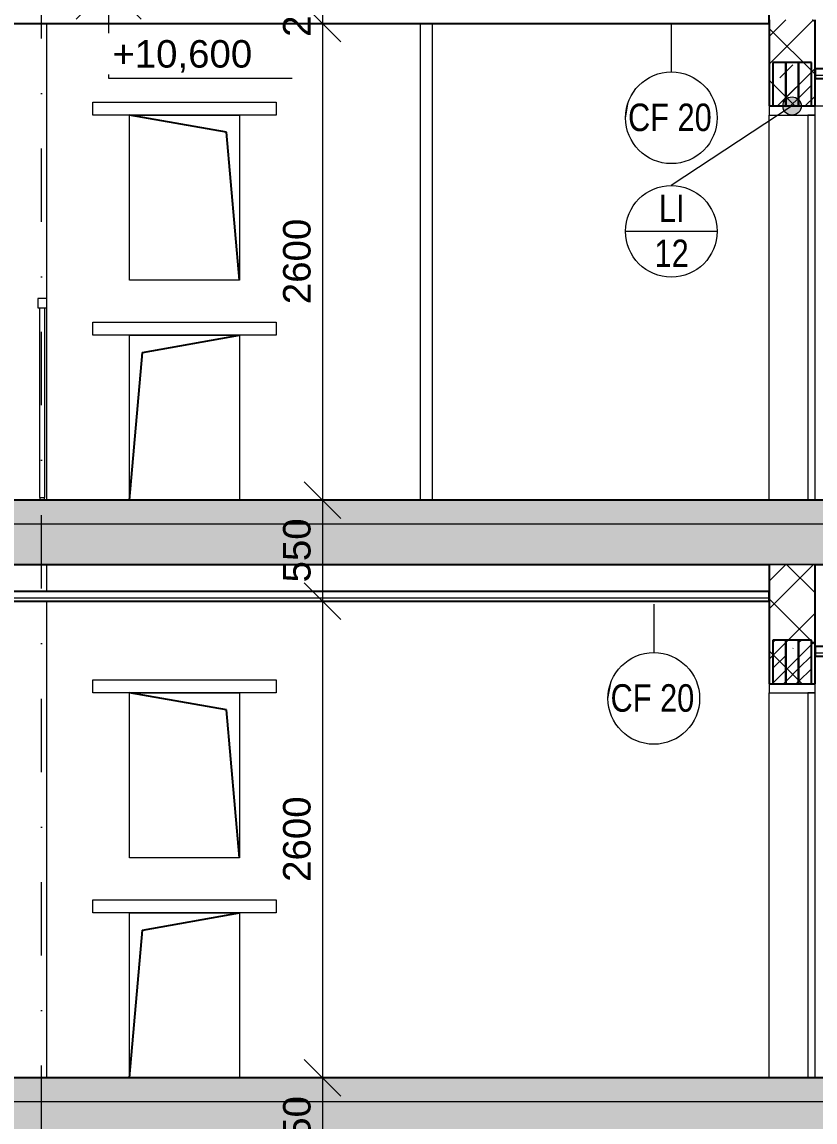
# Model space of a CAD drawing. Header units: millimetres. Extents: x 51291 to 245431, y -8645 to 72638.
# Drawn here: x 99293 to 103619, y 4410 to 10408 of the extents above; entities that cross this region are included whole.
import ezdxf

# ---------------------------------------------------------------- set-up
doc = ezdxf.new("R2010")
doc.units = ezdxf.units.MM
doc.linetypes.add('HA_DashDot_10mm-S3mm', pattern=[1000, 400, -300, 0, -300])
doc.linetypes.add('HA_Dot-S4mm', pattern=[400, 0, -400])
for name, color, linetype, lineweight in [('A-____-____-DIMS', 9, 'Continuous', 5), ('A-____-____-DIMS-100', 9, 'Continuous', 5), ('A-CLNG-____-IDEN', 9, 'Continuous', 9), ('A-CLNG-____-MCUT', 9, 'Continuous', 25), ('A-DETL-GENF-OTLN', 9, 'Continuous', 9), ('A-DOOR-____-MCUT', 9, 'Continuous', 9), ('A-DOOR-____-OTLN', 9, 'Continuous', 9), ('A-DOOR-FRAM-MCUT', 9, 'Continuous', 9), ('A-DOOR-FRAM-OTLN', 9, 'Continuous', 9), ('A-FLOR-____-MCUT', 9, 'Continuous', 25), ('A-FLOR-____-PATT', 9, 'Continuous', 25), ('A-FLOR-HRAL-OTLN', 9, 'Continuous', 9), ('A-FLOR-LEVL-OTLN', 9, 'Continuous', 9), ('A-GENM-____-IDEN', 9, 'Continuous', 9), ('A-GENM-____-MCUT', 9, 'Continuous', 25), ('A-GENM-____-OTLN', 9, 'Continuous', 9), ('A-WALL-____-MCUT', 9, 'Continuous', 25), ('A-WALL-____-PATT', 9, 'Continuous', 25), ('G-____-____-DIMS', 9, 'Continuous', 5), ('I-WALL-____-MCUT', 9, 'Continuous', 25), ('I-WALL-____-OTLN', 9, 'Continuous', 9), ('S-COLS-____-OTLN', 9, 'Continuous', 9), ('S-GRID-____-OTLN', 9, 'Continuous', 5)]:
    doc.layers.add(name, color=color, linetype=linetype, lineweight=lineweight)
doc.styles.add('Arial_1', font='arial.ttf', dxfattribs={"height": 150})
doc.styles.add('Arial_3', font='arial.ttf', dxfattribs={"width": 0.8, "height": 150})
doc.dimstyles.new('Inner_Dimensions', dxfattribs={"dimscale": 304.8, "dimtxt": 153.03891, "dimasz": 0.656168, "dimexe": 0.492126, "dimexo": 0.0625, "dimgap": 0.065617, "dimtad": 1, "dimdec": 0, "dimzin": 0, "dimdsep": 46, "dimtxsty": 'Arial_1', "dimblk1": 'OBLIQUE', "dimblk2": 'OBLIQUE', "dimsah": 1, "dimcen": 0.09, "dimdle": 0.492126, "dimazin": 0, "dimtfac": 1, "dimtdec": 4, "dimtix": 1, "dimtmove": 0, "dimatfit": 3, "dimfxl": 0.492126, "dimfxlon": 1, "dimtvp": 1, "dimtolj": 1, "dimtzin": 0, "dimlwd": 9, "dimlwe": 9, "dimarcsym": 2})
pattern_1 = [(45, (-4372.1, 1865.4), (-212.132, 212.132), []), (45, (-4222.1, 1865.4), (-212.132, 212.132), []), (315, (-4372.11, 1865.4), (141.4214, 141.4214), [])]
pattern_2 = [(45, (-4372.11, 1865.4), (-176.7767, 176.7767), []), (45, (-4301.4, 1865.4), (-176.7767, 176.7767), []), (45, (-4159.98, 1865.4), (-106.066, 247.4874), [100, -50, 3.353, -46.647])]

# ---------------------------------------------------------------- blocks, each defined once
blk = doc.blocks.new('HA_DR_Single_Swing_Solid - In_BJ_900x2100_Vstup-2000316-ŘEZ D-D OBJEKT D')
at = {"layer": 'A-DOOR-____-MCUT', "color": 250}
for p, q in [((12468.2, 3600), (12428.2, 3600)), ((12428.2, 3600), (12428.2, 1500)), ((12468.2, 1500), (12468.2, 3600)), ((12428.2, 1500), (12468.2, 1500))]:
    blk.add_line(p, q, dxfattribs=at)
at = {"layer": 'A-DOOR-FRAM-MCUT', "color": 250}
for p, q in [((12468.2, 3650), (12218.2, 3650)), ((12218.2, 3650), (12218.2, 3600)), ((12218.2, 3600), (12468.2, 3600)), ((12468.2, 3600), (12468.2, 3650))]:
    blk.add_line(p, q, dxfattribs=at)
at = {"layer": 'A-DOOR-FRAM-OTLN', "color": 250}
blk.add_line((12218.2, 1500), (12218.2, 3600), dxfattribs=at)
blk = doc.blocks.new('HA_DR_Single_Swing_Solid - In_BJ_900x2100_Vstup-V25-ŘEZ D-D OBJEKT D')
at = {"layer": 'A-DOOR-____-MCUT', "color": 250}
for p, q in [((12468.2, 9900), (12428.2, 9900)), ((12428.2, 9900), (12428.2, 7800)), ((12468.2, 7800), (12468.2, 9900)), ((12428.2, 7800), (12468.2, 7800))]:
    blk.add_line(p, q, dxfattribs=at)
at = {"layer": 'A-DOOR-FRAM-MCUT', "color": 250}
for p, q in [((12468.2, 9950), (12218.2, 9950)), ((12218.2, 9950), (12218.2, 9900)), ((12218.2, 9900), (12468.2, 9900)), ((12468.2, 9900), (12468.2, 9950))]:
    blk.add_line(p, q, dxfattribs=at)
at = {"layer": 'A-DOOR-FRAM-OTLN', "color": 250}
blk.add_line((12218.2, 7800), (12218.2, 9900), dxfattribs=at)
blk = doc.blocks.new('Railing - 25mm-1395469-ŘEZ D-D OBJEKT D')
at = {"layer": 'A-FLOR-HRAL-OTLN', "color": 250}
for p, q in [((8240.3, 7815.9), (8240.3, 7800)), ((8265.3, 7800), (8265.3, 7815.9))]:
    blk.add_line(p, q, dxfattribs=at)
blk = doc.blocks.new('Railing - 25mm-1973219-ŘEZ D-D OBJEKT D')
at = {"layer": 'A-FLOR-HRAL-OTLN', "color": 250}
for p, q in [((8240.3, 7815.9), (8240.3, 8850)), ((8265.3, 8850), (8265.3, 7815.9)), ((8240.3, 7815.9), (8265.3, 7815.9))]:
    blk.add_line(p, q, dxfattribs=at)
blk = doc.blocks.new('Railing - Railing-1395504-ŘEZ D-D OBJEKT D')
for name in ['Railing - 25mm-1973219-ŘEZ D-D OBJEKT D', 'Railing - 25mm-1395469-ŘEZ D-D OBJEKT D']:
    blk.add_blockref(name, (0, 0))
blk = doc.blocks.new('Top Rail Type - Top Rail_Internal_-1395520-ŘEZ D-D OBJEKT D')
at = {"layer": 'A-FLOR-HRAL-OTLN', "color": 250}
for p, q in [((8278.2, 8900), (8227.8, 8900)), ((8227.8, 8900), (8227.8, 8850)), ((8227.8, 8850), (8278.2, 8850))]:
    blk.add_line(p, q, dxfattribs=at)
blk = doc.blocks.new('TB_Porotherm KP7_1250mm - TB_Porotherm KP7_1250mm-1850971-ŘEZ D-D OBJEKT D')
at = {"layer": 'A-GENM-____-OTLN', "lineweight": 5}
h = blk.add_hatch(dxfattribs=at)
h.set_pattern_fill('FP_27', color=256, style=0, pattern_type=2)
h.set_pattern_definition(pattern_2)
h.paths.add_polyline_path([(12378.2, 6800), (12378.2, 7038), (12308.2, 7038), (12308.2, 6800)])
at = {"layer": 'A-GENM-____-MCUT', "color": 10}
for p, q in [((12378.2, 7038), (12308.2, 7038)), ((12308.2, 7038), (12308.2, 6800)), ((12378.2, 6800), (12378.2, 7038)), ((12308.2, 6800), (12378.2, 6800))]:
    blk.add_line(p, q, dxfattribs=at)
blk = doc.blocks.new('TB_Porotherm KP7_1250mm - TB_Porotherm KP7_1250mm-V33-ŘEZ D-D OBJEKT D')
at = {"layer": 'A-GENM-____-OTLN', "lineweight": 5}
h = blk.add_hatch(dxfattribs=at)
h.set_pattern_fill('FP_27', color=256, style=0, pattern_type=2)
h.set_pattern_definition(pattern_2)
h.paths.add_polyline_path([(12448.2, 6800), (12448.2, 7038), (12378.2, 7038), (12378.2, 6800)])
at = {"layer": 'A-GENM-____-MCUT', "color": 10}
for p, q in [((12448.2, 7038), (12378.2, 7038)), ((12378.2, 7038), (12378.2, 6800)), ((12448.2, 6800), (12448.2, 7038)), ((12378.2, 6800), (12448.2, 6800))]:
    blk.add_line(p, q, dxfattribs=at)
blk = doc.blocks.new('TB_Porotherm KP7_1250mm - TB_Porotherm KP7_1250mm-V34-ŘEZ D-D OBJEKT D')
at = {"layer": 'A-GENM-____-OTLN', "lineweight": 5}
h = blk.add_hatch(dxfattribs=at)
h.set_pattern_fill('FP_27', color=256, style=0, pattern_type=2)
h.set_pattern_definition(pattern_2)
h.paths.add_polyline_path([(12308.2, 6800), (12308.2, 7038), (12238.2, 7038), (12238.2, 6800)])
at = {"layer": 'A-GENM-____-MCUT', "color": 10}
for p, q in [((12308.2, 7038), (12238.2, 7038)), ((12238.2, 7038), (12238.2, 6800)), ((12308.2, 6800), (12308.2, 7038)), ((12238.2, 6800), (12308.2, 6800))]:
    blk.add_line(p, q, dxfattribs=at)
blk = doc.blocks.new('TB_Porotherm KP7_1250mm - TB_Porotherm KP7_1250mm-V45-ŘEZ D-D OBJEKT D')
at = {"layer": 'A-GENM-____-OTLN', "lineweight": 5}
h = blk.add_hatch(dxfattribs=at)
h.set_pattern_fill('FP_27', color=256, style=0, pattern_type=2)
h.set_pattern_definition(pattern_2)
h.paths.add_polyline_path([(12378.2, 9950), (12378.2, 10188), (12308.2, 10188), (12308.2, 9950)])
at = {"layer": 'A-GENM-____-MCUT', "color": 10}
for p, q in [((12378.2, 10188), (12308.2, 10188)), ((12308.2, 10188), (12308.2, 9950)), ((12378.2, 9950), (12378.2, 10188)), ((12308.2, 9950), (12378.2, 9950))]:
    blk.add_line(p, q, dxfattribs=at)
blk = doc.blocks.new('TB_Porotherm KP7_1250mm - TB_Porotherm KP7_1250mm-V46-ŘEZ D-D OBJEKT D')
at = {"layer": 'A-GENM-____-OTLN', "lineweight": 5}
h = blk.add_hatch(dxfattribs=at)
h.set_pattern_fill('FP_27', color=256, style=0, pattern_type=2)
h.set_pattern_definition(pattern_2)
h.paths.add_polyline_path([(12308.2, 9950), (12308.2, 10188), (12238.2, 10188), (12238.2, 9950)])
at = {"layer": 'A-GENM-____-MCUT', "color": 10}
for p, q in [((12308.2, 10188), (12238.2, 10188)), ((12238.2, 10188), (12238.2, 9950)), ((12308.2, 9950), (12308.2, 10188)), ((12238.2, 9950), (12308.2, 9950))]:
    blk.add_line(p, q, dxfattribs=at)
blk = doc.blocks.new('TB_Porotherm KP7_1250mm - TB_Porotherm KP7_1250mm-V47-ŘEZ D-D OBJEKT D')
at = {"layer": 'A-GENM-____-OTLN', "lineweight": 5}
h = blk.add_hatch(dxfattribs=at)
h.set_pattern_fill('FP_27', color=256, style=0, pattern_type=2)
h.set_pattern_definition(pattern_2)
h.paths.add_polyline_path([(12448.2, 9950), (12448.2, 10188), (12378.2, 10188), (12378.2, 9950)])
at = {"layer": 'A-GENM-____-MCUT', "color": 10}
for p, q in [((12448.2, 10188), (12378.2, 10188)), ((12378.2, 10188), (12378.2, 9950)), ((12448.2, 9950), (12448.2, 10188)), ((12378.2, 9950), (12448.2, 9950))]:
    blk.add_line(p, q, dxfattribs=at)
blk = doc.blocks.new('TB_Porotherm KP11_5_1000mm - TB_Porotherm KP11_5_1000mm-V63-ŘEZ D-D OBJEKT D')
at = {"layer": 'A-GENM-____-OTLN', "color": 250}
for p, q in [((8528.2, 6750), (8528.2, 6821)), ((8528.2, 6821), (9528.2, 6821)), ((9528.2, 6821), (9528.2, 6750)), ((9528.2, 6750), (8528.2, 6750))]:
    blk.add_line(p, q, dxfattribs=at)
blk = doc.blocks.new('HA_GM_Opening_Rectangle_WallBased - Default-1967828-ŘEZ D-D OBJEKT D')
at = {"layer": 'A-DETL-GENF-OTLN', "color": 10, "lineweight": 25}
for p, q in [((9257.6, 3506.6), (8728.2, 3600)), ((9328.2, 2700), (9257.6, 3506.6))]:
    blk.add_line(p, q, dxfattribs=at)
blk = doc.blocks.new('HA_GM_Opening_Rectangle_WallBased - Default-1968605-ŘEZ D-D OBJEKT D')
at = {"layer": 'A-DETL-GENF-OTLN', "color": 10, "lineweight": 25}
for p, q in [((8798.7, 2306.6), (9328.2, 2400)), ((8728.2, 1500), (8798.7, 2306.6))]:
    blk.add_line(p, q, dxfattribs=at)
blk = doc.blocks.new('185-01_OBJEKT D_Central_rvt-2-ŘEZ D-D OBJEKT D')
at = {"layer": 'A-FLOR-____-PATT', "lineweight": 5}
h = blk.add_hatch(color=7, dxfattribs=at)
h.paths.add_polyline_path([(8692, 7670), (18733.2, 7670), (18733.2, 7800), (-2236.8, 7800), (-2236.8, 7670), (8412.3, 7670)])
h.paths.add_polyline_path([(21698.2, 7670), (21798.2, 7670), (21798.2, 7800), (20723.2, 7800), (20723.2, 7670), (21558.2, 7670)])
h.paths.add_polyline_path([(20608.2, 7670), (20608.2, 7800), (18848.2, 7800), (18848.2, 7670), (20439.4, 7670)])
h.paths.add_polyline_path([(-2496, 7670), (-2351.8, 7670), (-2351.8, 7800), (-4111.8, 7800), (-4111.8, 7670), (-3614.8, 7670)])
h.paths.add_polyline_path([(-4251.8, 7670), (-4226.8, 7670), (-4226.8, 7800), (-5301.8, 7800), (-5301.8, 7670), (-4733.6, 7670)])
at = {"layer": 'A-FLOR-____-PATT', "lineweight": 9}
for points in [[(-5661.8, 7450), (22158.2, 7450), (22158.2, 7670), (-5661.8, 7670), (-5661.8, 7638.2)], [(9251.4, 4300), (22158.2, 4300), (22158.2, 4520), (-5301.8, 4520), (-5301.8, 4300), (8692, 4300)]]:
    blk.add_hatch(color=254, dxfattribs=at).paths.add_polyline_path(points)
at = {"layer": 'A-FLOR-____-PATT', "lineweight": 5}
blk.add_hatch(color=7, dxfattribs=at).paths.add_polyline_path([(-5301.8, 4520), (21798.2, 4520), (21798.2, 4650), (-5301.8, 4650)])
at = {"layer": 'A-WALL-____-PATT', "lineweight": 5}
h = blk.add_hatch(dxfattribs=at)
h.set_pattern_fill('FP_24', color=8, style=0, pattern_type=2)
h.set_pattern_definition(pattern_1)
h.paths.add_polyline_path([(12468.2, 9950), (12468.2, 10420), (12218.2, 10420), (12218.2, 9950)])
h.paths.add_polyline_path([(12468.2, 10670), (12468.2, 11695.4), (12218.2, 11695.4), (12218.2, 10670)])
h = blk.add_hatch(dxfattribs=at)
h.set_pattern_fill('FP_24', color=8, style=0, pattern_type=2)
h.set_pattern_definition(pattern_1)
h.paths.add_polyline_path([(12468.2, 6800), (12468.2, 7450), (12218.2, 7450), (12218.2, 6800)])
at = {"layer": 'A-CLNG-____-MCUT', "color": 10}
for p, q in [((12218.2, 10400), (12218.2, 10452)), ((4148.3, 10400), (12218.2, 10400)), ((15243.2, 10152), (12468.2, 10152)), ((12468.2, 10152), (12468.2, 10100)), ((12468.2, 10100), (15243.2, 10100)), ((12218.2, 7302), (4148.2, 7302)), ((12218.2, 7250), (12218.2, 7302)), ((4148.2, 7250), (12218.2, 7250)), ((18298.2, 7002), (12468.2, 7002)), ((12468.2, 7002), (12468.2, 6950)), ((12468.2, 6950), (18298.2, 6950))]:
    blk.add_line(p, q, dxfattribs=at)
at = {"layer": 'A-CLNG-____-MCUT', "color": 250, "lineweight": 9}
for p, q in [((15243.2, 10116), (12468.2, 10116)), ((12218.2, 7266), (4148.2, 7266)), ((18298.2, 6966), (12468.2, 6966))]:
    blk.add_line(p, q, dxfattribs=at)
at = {"layer": 'A-FLOR-____-MCUT', "color": 10}
for p, q in [((18733.2, 7800), (-2236.8, 7800)), ((4148.2, 7450), (12218.2, 7450)), ((12468.2, 7450), (21798.2, 7450)), ((20998.2, 4650), (-4501.8, 4650))]:
    blk.add_line(p, q, dxfattribs=at)
at = {"layer": 'A-FLOR-____-MCUT', "color": 250, "lineweight": 9}
for p, q in [((18733.2, 7670), (-2236.8, 7670)), ((12218.2, 7450), (12468.2, 7450)), ((21798.2, 4520), (-5301.8, 4520))]:
    blk.add_line(p, q, dxfattribs=at)
at = {"layer": 'A-WALL-____-MCUT', "color": 250, "lineweight": 9}
blk.add_line((12468.2, 7450), (12218.2, 7450), dxfattribs=at)
at = {"layer": 'I-WALL-____-MCUT', "color": 10}
for p, q in [((12218.2, 10420), (12218.2, 9950)), ((12468.2, 9950), (12468.2, 10420)), ((12218.2, 9950), (12468.2, 9950)), ((12218.2, 7450), (12218.2, 6800)), ((12468.2, 6800), (12468.2, 7450)), ((12218.2, 6800), (12468.2, 6800))]:
    blk.add_line(p, q, dxfattribs=at)
at = {"layer": 'I-WALL-____-OTLN', "color": 250}
for p, q in [((8278.2, 7800), (8278.2, 10400)), ((8728.2, 9000), (8728.2, 9900)), ((8728.2, 9900), (9328.2, 9900)), ((9328.2, 9900), (9328.2, 9000)), ((9328.2, 9000), (8728.2, 9000)), ((8728.2, 7800), (8728.2, 8700)), ((8728.2, 8700), (9328.2, 8700)), ((9328.2, 8700), (9328.2, 7800)), ((8278.2, 7302), (8278.2, 7450)), ((8278.2, 4650), (8278.2, 7250)), ((8728.2, 5850), (8728.2, 6750)), ((8728.2, 6750), (9328.2, 6750)), ((9328.2, 6750), (9328.2, 5850)), ((9328.2, 5850), (8728.2, 5850)), ((8728.2, 4650), (8728.2, 5550)), ((8728.2, 5550), (9328.2, 5550)), ((9328.2, 5550), (9328.2, 4650))]:
    blk.add_line(p, q, dxfattribs=at)
at = {"layer": 'S-COLS-____-OTLN', "color": 250}
for p, q in [((10316.2, 7800), (10316.2, 10400)), ((10380.2, 10400), (10380.2, 7800))]:
    blk.add_line(p, q, dxfattribs=at)
at = {"layer": 'A-DOOR-____-OTLN', "color": 250, "lineweight": 9}
for name, p in [('HA_DR_Single_Swing_Solid - In_BJ_900x2100_Vstup-V25-ŘEZ D-D OBJEKT D', (0, 0)), ('HA_DR_Single_Swing_Solid - In_BJ_900x2100_Vstup-2000316-ŘEZ D-D OBJEKT D', (0, 3150))]:
    blk.add_blockref(name, p, dxfattribs=at)
at = {"layer": 'A-FLOR-HRAL-OTLN', "color": 250, "lineweight": 9}
for name in ['Top Rail Type - Top Rail_Internal_-1395520-ŘEZ D-D OBJEKT D', 'Railing - Railing-1395504-ŘEZ D-D OBJEKT D']:
    blk.add_blockref(name, (0, 0), dxfattribs=at)
at = {"layer": 'A-GENM-____-OTLN', "color": 250, "lineweight": 9}
for name, p in [('TB_Porotherm KP7_1250mm - TB_Porotherm KP7_1250mm-V46-ŘEZ D-D OBJEKT D', (0, 0)), ('TB_Porotherm KP7_1250mm - TB_Porotherm KP7_1250mm-V45-ŘEZ D-D OBJEKT D', (0, 0)), ('TB_Porotherm KP7_1250mm - TB_Porotherm KP7_1250mm-V47-ŘEZ D-D OBJEKT D', (0, 0)), ('TB_Porotherm KP11_5_1000mm - TB_Porotherm KP11_5_1000mm-V63-ŘEZ D-D OBJEKT D', (0, 3150)), ('HA_GM_Opening_Rectangle_WallBased - Default-1967828-ŘEZ D-D OBJEKT D', (0, 6300)), ('TB_Porotherm KP11_5_1000mm - TB_Porotherm KP11_5_1000mm-V63-ŘEZ D-D OBJEKT D', (0, 1950)), ('HA_GM_Opening_Rectangle_WallBased - Default-1968605-ŘEZ D-D OBJEKT D', (0, 6300)), ('TB_Porotherm KP7_1250mm - TB_Porotherm KP7_1250mm-V34-ŘEZ D-D OBJEKT D', (0, 0)), ('TB_Porotherm KP7_1250mm - TB_Porotherm KP7_1250mm-1850971-ŘEZ D-D OBJEKT D', (0, 0)), ('TB_Porotherm KP7_1250mm - TB_Porotherm KP7_1250mm-V33-ŘEZ D-D OBJEKT D', (0, 0)), ('TB_Porotherm KP11_5_1000mm - TB_Porotherm KP11_5_1000mm-V63-ŘEZ D-D OBJEKT D', (0, 0)), ('HA_GM_Opening_Rectangle_WallBased - Default-1967828-ŘEZ D-D OBJEKT D', (0, 3150)), ('TB_Porotherm KP11_5_1000mm - TB_Porotherm KP11_5_1000mm-V63-ŘEZ D-D OBJEKT D', (0, -1200)), ('HA_GM_Opening_Rectangle_WallBased - Default-1968605-ŘEZ D-D OBJEKT D', (0, 3150))]:
    blk.add_blockref(name, p, dxfattribs=at)
blk = doc.blocks.new('HA_Tag_Ceiling - Group _ Type Mark-1822524-ŘEZ D-D OBJEKT D')
at = {"layer": 'A-CLNG-____-IDEN'}
blk.add_line((-789.3, 9585.8), (-774.3, 9671.3), dxfattribs=at)
blk.add_circle((-539.3, 9585.8), 250, dxfattribs=at)
blk = doc.blocks.new('Spot Elevations - Flipped-794089-ŘEZ D-D OBJEKT D')
at = {"layer": 'G-____-____-DIMS', "lineweight": 9}
for p, q in [((5061.6, 11123.2), (5238.4, 11300)), ((5238.4, 11300), (5415.2, 11123.2)), ((5238.4, 10800), (5238.4, 11300)), ((6238.4, 10800), (5238.4, 10800))]:
    blk.add_line(p, q, dxfattribs=at)
blk = doc.blocks.new('DIMBLOCK95-ŘEZ D-D OBJEKT D')
at = {"layer": 'A-____-____-DIMS-100', "lineweight": 9}
for p, q in [((100931.4, 10600), (100831.4, 10700)), ((100781.4, 10600), (101081.4, 10600)), ((100931.4, 10600), (100781.4, 10600)), ((100931.4, 10600), (100931.4, 10400)), ((100931.4, 10600), (101031.4, 10500)), ((100931.4, 10400), (100831.4, 10500)), ((101081.4, 10400), (100781.4, 10400)), ((100931.4, 10400), (101031.4, 10300)), ((100931.4, 10400), (101081.4, 10400))]:
    blk.add_line(p, q, dxfattribs=at)
at = {"layer": 'A-____-____-DIMS-100', "color": 0, "lineweight": 9, "insert": (100716.7, 10326.9), "char_height": 150, "width": 415.324, "attachment_point": 1, "rotation": 90, "line_spacing_factor": 0.941778, "style": 'Arial_1'}
blk.add_mtext('200', dxfattribs=at)
blk = doc.blocks.new('_Oblique')
at = {"color": 0, "linetype": 'ByBlock', "lineweight": -2}
blk.add_line((-0.5, -0.5), (0.5, 0.5), dxfattribs=at)
blk = doc.blocks.new('DIMBLOCK96-ŘEZ D-D OBJEKT D')
at = {"layer": 'A-____-____-DIMS-100', "lineweight": 9}
for p, q in [((100931.4, 10400), (100831.4, 10500)), ((101081.4, 10400), (100781.4, 10400)), ((100931.4, 10400), (100931.4, 7800)), ((100931.4, 10400), (101031.4, 10300)), ((100931.4, 10400), (101081.4, 10400)), ((100931.4, 7800), (100831.4, 7900)), ((101081.4, 7800), (100781.4, 7800)), ((100931.4, 7800), (101031.4, 7700)), ((100931.4, 7800), (101081.4, 7800))]:
    blk.add_line(p, q, dxfattribs=at)
at = {"layer": 'A-____-____-DIMS-100', "color": 0, "lineweight": 9, "insert": (100716.7, 8869.3), "char_height": 150, "width": 553.765, "attachment_point": 1, "rotation": 90, "line_spacing_factor": 0.941778, "style": 'Arial_1'}
blk.add_mtext('2600', dxfattribs=at)
blk = doc.blocks.new('DIMBLOCK97-ŘEZ D-D OBJEKT D')
at = {"layer": 'A-____-____-DIMS-100', "lineweight": 9}
for p, q in [((100931.4, 7800), (100831.4, 7900)), ((101081.4, 7800), (100781.4, 7800)), ((100931.4, 7800), (100931.4, 7250)), ((100931.4, 7800), (101031.4, 7700)), ((100931.4, 7800), (101081.4, 7800)), ((100931.4, 7250), (100831.4, 7350)), ((101081.4, 7250), (100781.4, 7250)), ((100931.4, 7250), (101031.4, 7150)), ((100931.4, 7250), (101081.4, 7250))]:
    blk.add_line(p, q, dxfattribs=at)
at = {"layer": 'A-____-____-DIMS-100', "color": 0, "lineweight": 9, "insert": (100716.7, 7351.9), "char_height": 150, "width": 415.324, "attachment_point": 1, "rotation": 90, "line_spacing_factor": 0.941778, "style": 'Arial_1'}
blk.add_mtext('550', dxfattribs=at)
blk = doc.blocks.new('DIMBLOCK98-ŘEZ D-D OBJEKT D')
at = {"layer": 'A-____-____-DIMS-100', "lineweight": 9}
for p, q in [((100931.4, 7250), (100831.4, 7350)), ((101081.4, 7250), (100781.4, 7250)), ((100931.4, 7250), (100931.4, 4650)), ((100931.4, 7250), (101031.4, 7150)), ((100931.4, 7250), (101081.4, 7250)), ((100931.4, 4650), (100831.4, 4750)), ((101081.4, 4650), (100781.4, 4650)), ((100931.4, 4650), (101031.4, 4550)), ((100931.4, 4650), (101081.4, 4650))]:
    blk.add_line(p, q, dxfattribs=at)
at = {"layer": 'A-____-____-DIMS-100', "color": 0, "lineweight": 9, "insert": (100716.7, 5719.3), "char_height": 150, "width": 553.765, "attachment_point": 1, "rotation": 90, "line_spacing_factor": 0.941778, "style": 'Arial_1'}
blk.add_mtext('2600', dxfattribs=at)
blk = doc.blocks.new('DIMBLOCK99-ŘEZ D-D OBJEKT D')
at = {"layer": 'A-____-____-DIMS-100', "lineweight": 9}
for p, q in [((100931.4, 4650), (100831.4, 4750)), ((101081.4, 4650), (100781.4, 4650)), ((100931.4, 4650), (100931.4, 4100)), ((100931.4, 4650), (101031.4, 4550)), ((100931.4, 4650), (101081.4, 4650)), ((100931.4, 4100), (100831.4, 4200)), ((101081.4, 4100), (100781.4, 4100)), ((100931.4, 4100), (101031.4, 4000)), ((100931.4, 4100), (101081.4, 4100))]:
    blk.add_line(p, q, dxfattribs=at)
at = {"layer": 'A-____-____-DIMS-100', "color": 0, "lineweight": 9, "insert": (100716.7, 4201.9), "char_height": 150, "width": 415.324, "attachment_point": 1, "rotation": 90, "line_spacing_factor": 0.941778, "style": 'Arial_1'}
blk.add_mtext('550', dxfattribs=at)
blk = doc.blocks.new('HA_TAG_GM_Products - Generic-588599-ŘEZ D-D OBJEKT D')
at = {"layer": 'A-GENM-____-IDEN'}
blk.add_line((-6294, 2137.4), (-5794, 2137.4), dxfattribs=at)
blk.add_circle((-6044, 2137.4), 250, dxfattribs=at)

msp = doc.modelspace()

# ---------------------------------------------------------------- hatches: boundary and pattern name
at = {"layer": 'A-GENM-____-IDEN'}
h = msp.add_hatch(color=256, dxfattribs=at)
edge = h.paths.add_edge_path()
edge.add_arc((103493.6, 9950), 50, 0, 360)

# ---------------------------------------------------------------- linework, layer by layer
at = {"layer": 'A-CLNG-____-IDEN'}
for p, q in [((102834.8, 10400), (102834.8, 10135.8)), ((102739.3, 7234), (102739.3, 6969.8))]:
    msp.add_line(p, q, dxfattribs=at)
at = {"layer": 'A-FLOR-LEVL-OTLN', "linetype": 'HA_Dot-S4mm', "lineweight": 5}
for p, q in [((80522, 7800), (117427.4, 7800)), ((80522, 4650), (117427.4, 4650))]:
    msp.add_line(p, q, dxfattribs=at)
at = {"layer": 'A-GENM-____-IDEN'}
msp.add_line((103493.6, 9950), (102834.8, 9516.6), dxfattribs=at)
msp.add_circle((103493.6, 9950), 50, dxfattribs=at)
at = {"layer": 'G-____-____-DIMS', "lineweight": 9}
msp.add_line((103534.4, 9950), (104087.8, 9950), dxfattribs=at)
at = {"layer": 'S-GRID-____-OTLN', "linetype": 'HA_DashDot_10mm-S3mm', "lineweight": 9}
msp.add_line((99398.6, -4682.8), (99398.6, 12950.5), dxfattribs=at)

# ---------------------------------------------------------------- block references
at = {"lineweight": 5}
msp.add_blockref('185-01_OBJEKT D_Central_rvt-2-ŘEZ D-D OBJEKT D', (91150.4, 0), dxfattribs=at)
at = {"layer": 'A-CLNG-____-IDEN'}
for p in [(103374.2, 300), (103278.6, -2866)]:
    msp.add_blockref('HA_Tag_Ceiling - Group _ Type Mark-1822524-ŘEZ D-D OBJEKT D', p, dxfattribs=at)
at = {"layer": 'A-GENM-____-IDEN'}
msp.add_blockref('HA_TAG_GM_Products - Generic-588599-ŘEZ D-D OBJEKT D', (108878.8, 7129.2), dxfattribs=at)
at = {"layer": 'G-____-____-DIMS', "lineweight": 9}
msp.add_blockref('Spot Elevations - Flipped-794089-ŘEZ D-D OBJEKT D', (94527.2, -700), dxfattribs=at)

# ---------------------------------------------------------------- texts
at = {"layer": 'A-CLNG-____-IDEN', "lineweight": 5, "char_height": 150, "width": 564.388, "attachment_point": 1, "style": 'Arial_3'}
for insert in [(102598.8, 9963.1), (102503.3, 6797.1)]:
    msp.add_mtext('CF 20', dxfattribs=dict(at, insert=insert))
at = {"layer": 'A-GENM-____-IDEN', "lineweight": 5, "char_height": 150, "attachment_point": 1, "style": 'Arial_3'}
for s, insert, width in [('LI', (102767.2, 9466.9), 173.164), ('12', (102743.2, 9221.4), 230.886)]:
    msp.add_mtext(s, dxfattribs=dict(at, insert=insert, width=width))

# ---------------------------------------------------------------- dimensions: what is measured, and where the dimension line sits
at = {"layer": 'A-____-____-DIMS', "lineweight": 9}
for base, p1, p2, override, picture, middle in [((100931.4, 7250), (101081.4, 7800), (101081.4, 7250), {"dimpost": '<>', "dimfxl": 550}, 'DIMBLOCK97-ŘEZ D-D OBJEKT D', (100834.8, 7525)), ((100931.4, 4650), (101081.4, 7250), (101081.4, 4650), {"dimpost": '<>', "dimfxl": 2600}, 'DIMBLOCK98-ŘEZ D-D OBJEKT D', (100834.8, 5950)), ((100931.4, 4100), (101081.4, 4650), (101081.4, 4100), {"dimpost": '<>', "dimfxl": 550}, 'DIMBLOCK99-ŘEZ D-D OBJEKT D', (100834.8, 4375))]:
    dim = msp.add_linear_dim(base=base, p1=p1, p2=p2, angle=90, dimstyle='Inner_Dimensions', override=override, dxfattribs=at)
    dim.commit()
    dim.dimension.update_dxf_attribs({"geometry": picture, "text_midpoint": middle})

# ---------------------------------------------------------------- next in the draw order: texts
at = {"layer": 'G-____-____-DIMS', "lineweight": 9, "insert": (99785.3, 10309.3), "char_height": 150, "width": 912.701, "attachment_point": 1, "line_spacing_factor": 0.941778, "style": 'Arial_1', "bg_fill": 3, "box_fill_scale": 1.25, "bg_fill_color": 256, "bg_fill_true_color": 13158600, "bg_fill_transparency": 0}
msp.add_mtext('+10,600', dxfattribs=at)

# ---------------------------------------------------------------- next in the draw order: dimensions: what is measured, and where the dimension line sits
at = {"layer": 'A-____-____-DIMS', "lineweight": 9}
for base, p1, p2, override, picture, middle in [((100931.4, 10400), (100781.4, 10600), (101081.4, 10400), {"dimpost": '<>', "dimfxl": 360.555128}, 'DIMBLOCK95-ŘEZ D-D OBJEKT D', (100834.8, 10500)), ((100931.4, 7800), (101081.4, 10400), (101081.4, 7800), {"dimpost": '<>', "dimfxl": 2600}, 'DIMBLOCK96-ŘEZ D-D OBJEKT D', (100834.8, 9100))]:
    dim = msp.add_linear_dim(base=base, p1=p1, p2=p2, angle=90, dimstyle='Inner_Dimensions', override=override, dxfattribs=at)
    dim.commit()
    dim.dimension.update_dxf_attribs({"geometry": picture, "text_midpoint": middle})

doc.saveas('drawing.dxf')
